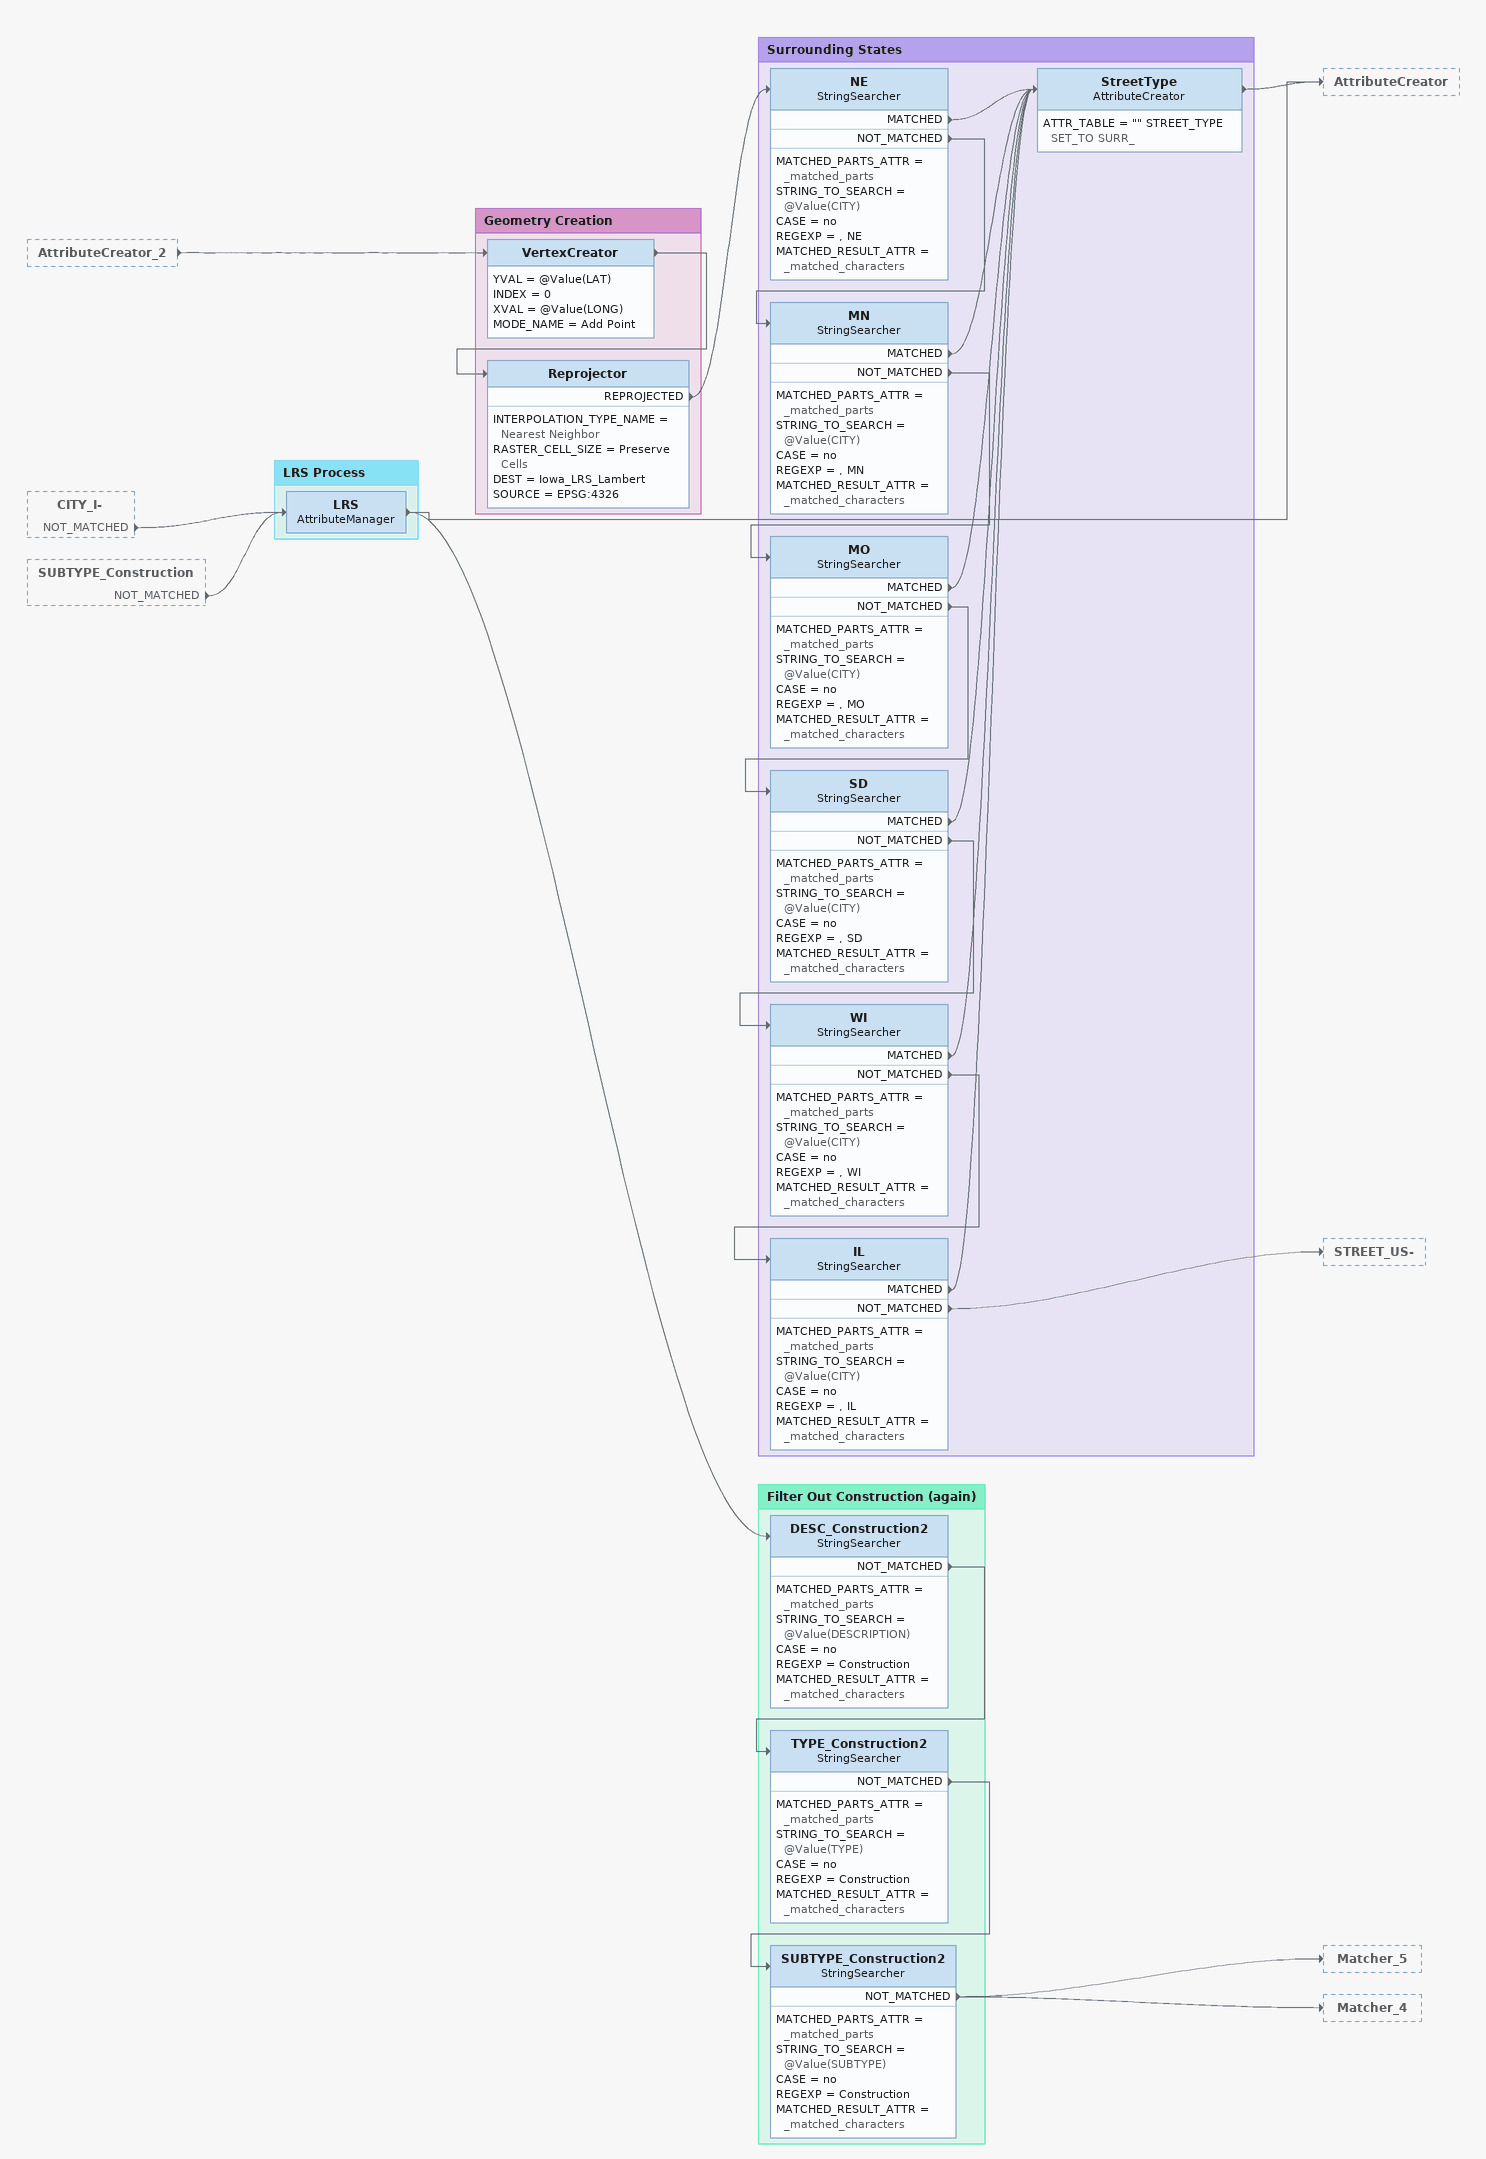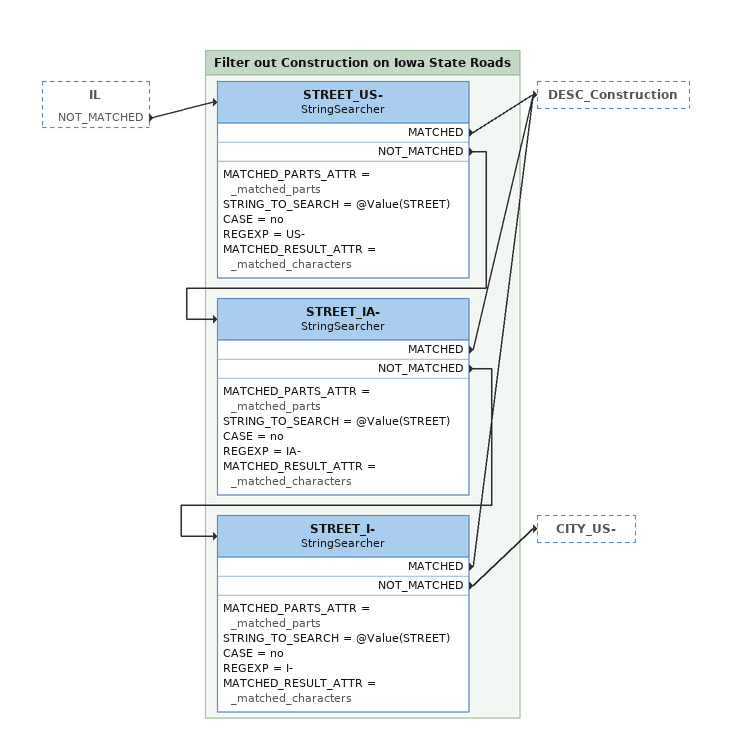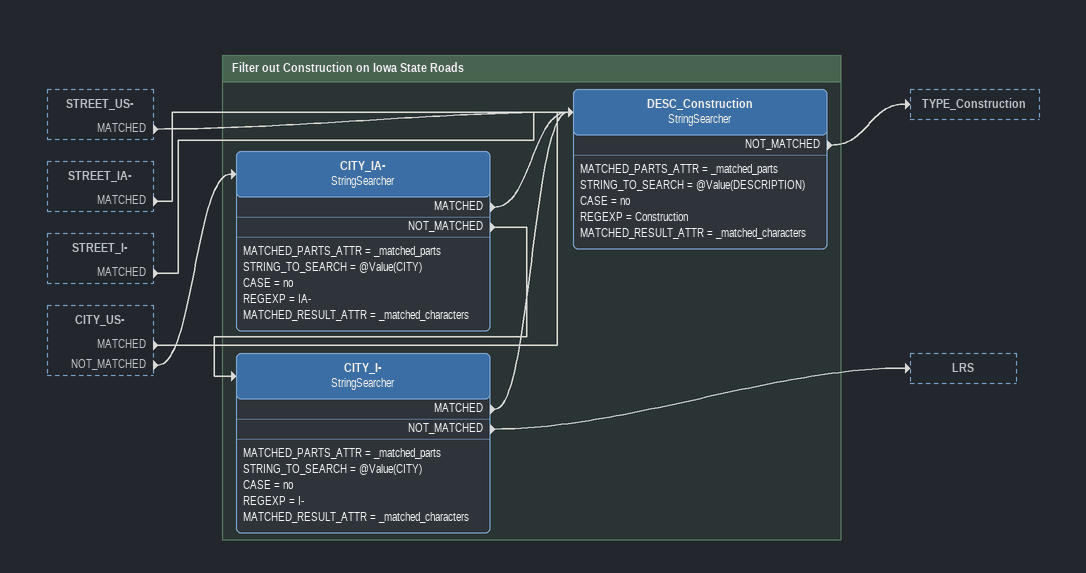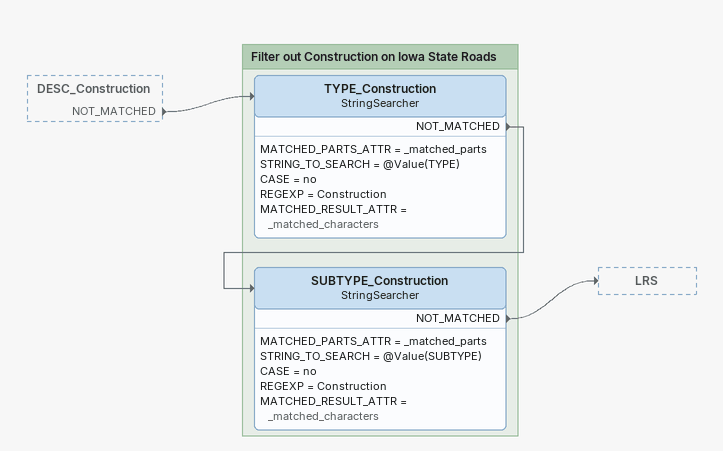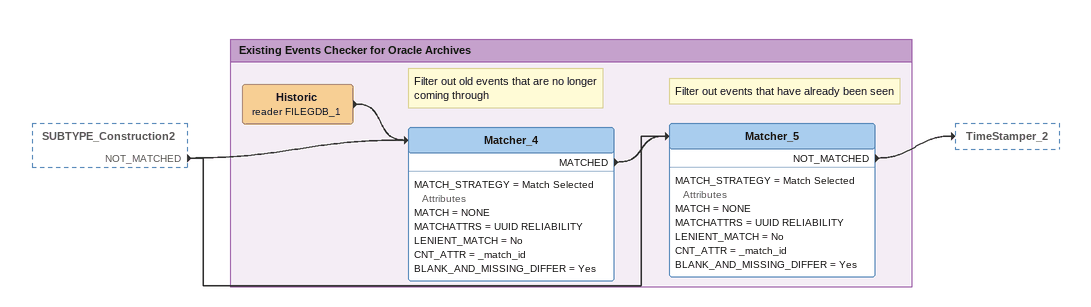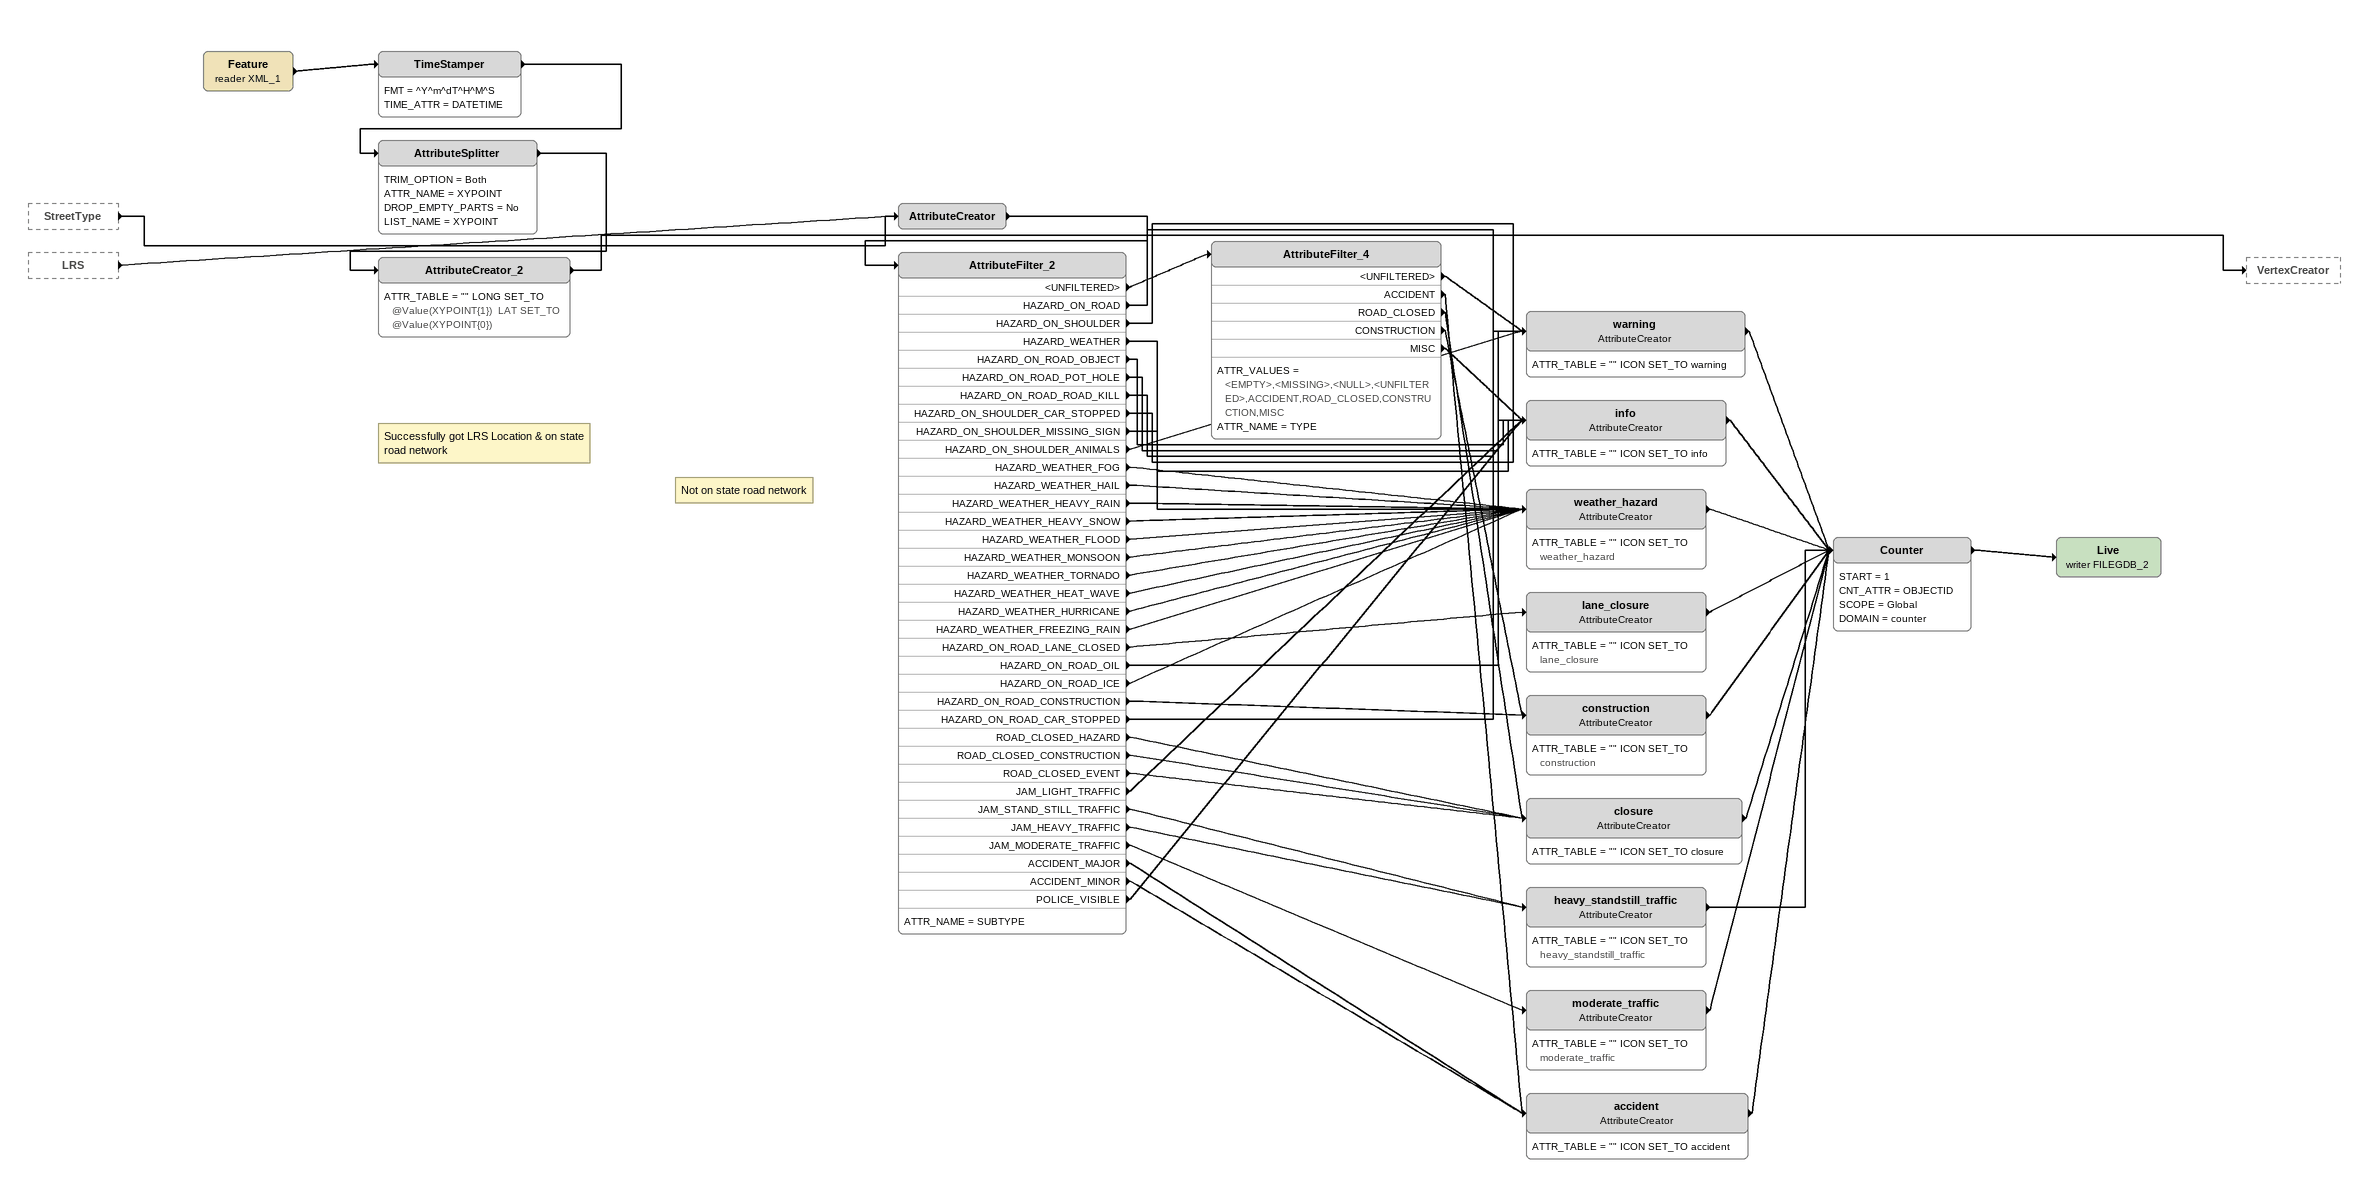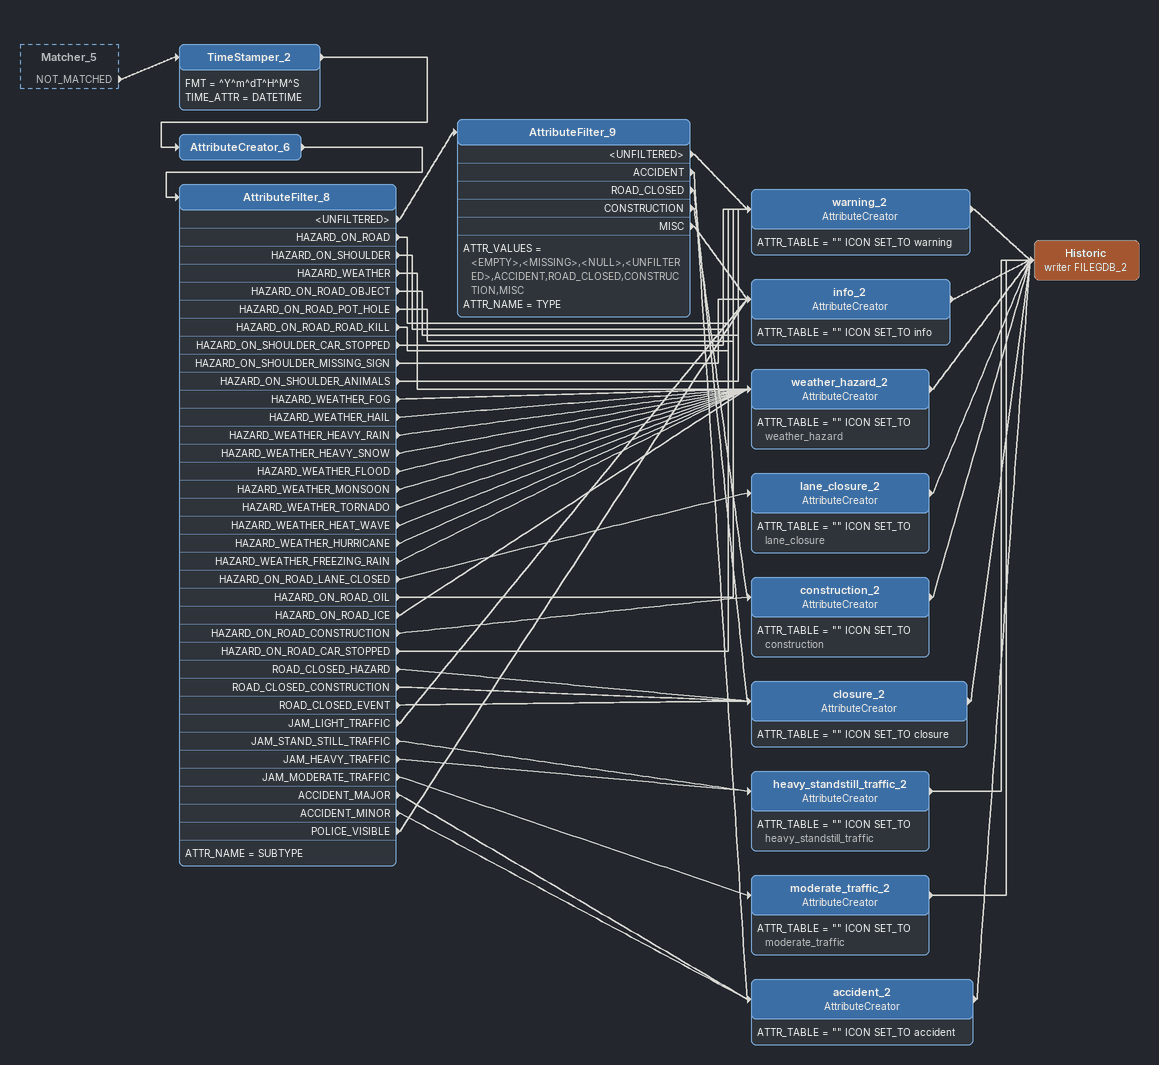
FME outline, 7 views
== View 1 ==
AttributeCreator_2 [outside]
    -> VertexCreator
CITY_I- [outside]
    NOT_MATCHED -> LRS
SUBTYPE_Construction [outside]
    NOT_MATCHED -> LRS

Bookmark: Geometry Creation
VertexCreator
    YVAL = @Value(LAT)
    INDEX = 0
    XVAL = @Value(LONG)
    MODE_NAME = Add Point
    -> Reprojector
Reprojector
    INTERPOLATION_TYPE_NAME = Nearest Neighbor
    RASTER_CELL_SIZE = Preserve Cells
    DEST = Iowa_LRS_Lambert
    SOURCE = EPSG:4326
    REPROJECTED -> NE

Bookmark: Surrounding States
NE: StringSearcher
    MATCHED_PARTS_ATTR = _matched_parts
    STRING_TO_SEARCH = @Value(CITY)
    CASE = no
    REGEXP = , NE
    MATCHED_RESULT_ATTR = _matched_characters
    MATCHED -> StreetType
    NOT_MATCHED -> MN
MN: StringSearcher
    MATCHED_PARTS_ATTR = _matched_parts
    STRING_TO_SEARCH = @Value(CITY)
    CASE = no
    REGEXP = , MN
    MATCHED_RESULT_ATTR = _matched_characters
    MATCHED -> StreetType
    NOT_MATCHED -> MO
MO: StringSearcher
    MATCHED_PARTS_ATTR = _matched_parts
    STRING_TO_SEARCH = @Value(CITY)
    CASE = no
    REGEXP = , MO
    MATCHED_RESULT_ATTR = _matched_characters
    MATCHED -> StreetType
    NOT_MATCHED -> SD
SD: StringSearcher
    MATCHED_PARTS_ATTR = _matched_parts
    STRING_TO_SEARCH = @Value(CITY)
    CASE = no
    REGEXP = , SD
    MATCHED_RESULT_ATTR = _matched_characters
    MATCHED -> StreetType
    NOT_MATCHED -> WI
WI: StringSearcher
    MATCHED_PARTS_ATTR = _matched_parts
    STRING_TO_SEARCH = @Value(CITY)
    CASE = no
    REGEXP = , WI
    MATCHED_RESULT_ATTR = _matched_characters
    MATCHED -> StreetType
    NOT_MATCHED -> IL
IL: StringSearcher
    MATCHED_PARTS_ATTR = _matched_parts
    STRING_TO_SEARCH = @Value(CITY)
    CASE = no
    REGEXP = , IL
    MATCHED_RESULT_ATTR = _matched_characters
    MATCHED -> StreetType
    NOT_MATCHED -> STREET_US-
StreetType: AttributeCreator
    ATTR_TABLE = "" STREET_TYPE SET_TO SURR_
    -> AttributeCreator

Bookmark: LRS Process
LRS: AttributeManager
    -> DESC_Construction2
    -> AttributeCreator

Bookmark: Filter Out Construction (again)
DESC_Construction2: StringSearcher
    MATCHED_PARTS_ATTR = _matched_parts
    STRING_TO_SEARCH = @Value(DESCRIPTION)
    CASE = no
    REGEXP = Construction
    MATCHED_RESULT_ATTR = _matched_characters
    NOT_MATCHED -> TYPE_Construction2
TYPE_Construction2: StringSearcher
    MATCHED_PARTS_ATTR = _matched_parts
    STRING_TO_SEARCH = @Value(TYPE)
    CASE = no
    REGEXP = Construction
    MATCHED_RESULT_ATTR = _matched_characters
    NOT_MATCHED -> SUBTYPE_Construction2
SUBTYPE_Construction2: StringSearcher
    MATCHED_PARTS_ATTR = _matched_parts
    STRING_TO_SEARCH = @Value(SUBTYPE)
    CASE = no
    REGEXP = Construction
    MATCHED_RESULT_ATTR = _matched_characters
    NOT_MATCHED -> Matcher_5
    NOT_MATCHED -> Matcher_4

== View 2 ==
IL [outside]
    NOT_MATCHED -> STREET_US-

Bookmark: Filter out Construction on Iowa State Roads
STREET_US-: StringSearcher
    MATCHED_PARTS_ATTR = _matched_parts
    STRING_TO_SEARCH = @Value(STREET)
    CASE = no
    REGEXP = US-
    MATCHED_RESULT_ATTR = _matched_characters
    MATCHED -> DESC_Construction
    NOT_MATCHED -> STREET_IA-
STREET_IA-: StringSearcher
    MATCHED_PARTS_ATTR = _matched_parts
    STRING_TO_SEARCH = @Value(STREET)
    CASE = no
    REGEXP = IA-
    MATCHED_RESULT_ATTR = _matched_characters
    MATCHED -> DESC_Construction
    NOT_MATCHED -> STREET_I-
STREET_I-: StringSearcher
    MATCHED_PARTS_ATTR = _matched_parts
    STRING_TO_SEARCH = @Value(STREET)
    CASE = no
    REGEXP = I-
    MATCHED_RESULT_ATTR = _matched_characters
    MATCHED -> DESC_Construction
    NOT_MATCHED -> CITY_US-

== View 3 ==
STREET_US- [outside]
    MATCHED -> DESC_Construction
STREET_IA- [outside]
    MATCHED -> DESC_Construction
STREET_I- [outside]
    MATCHED -> DESC_Construction
CITY_US- [outside]
    MATCHED -> DESC_Construction
    NOT_MATCHED -> CITY_IA-

Bookmark: Filter out Construction on Iowa State Roads
CITY_IA-: StringSearcher
    MATCHED_PARTS_ATTR = _matched_parts
    STRING_TO_SEARCH = @Value(CITY)
    CASE = no
    REGEXP = IA-
    MATCHED_RESULT_ATTR = _matched_characters
    MATCHED -> DESC_Construction
    NOT_MATCHED -> CITY_I-
CITY_I-: StringSearcher
    MATCHED_PARTS_ATTR = _matched_parts
    STRING_TO_SEARCH = @Value(CITY)
    CASE = no
    REGEXP = I-
    MATCHED_RESULT_ATTR = _matched_characters
    MATCHED -> DESC_Construction
    NOT_MATCHED -> LRS
DESC_Construction: StringSearcher
    MATCHED_PARTS_ATTR = _matched_parts
    STRING_TO_SEARCH = @Value(DESCRIPTION)
    CASE = no
    REGEXP = Construction
    MATCHED_RESULT_ATTR = _matched_characters
    NOT_MATCHED -> TYPE_Construction

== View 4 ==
DESC_Construction [outside]
    NOT_MATCHED -> TYPE_Construction

Bookmark: Filter out Construction on Iowa State Roads
TYPE_Construction: StringSearcher
    MATCHED_PARTS_ATTR = _matched_parts
    STRING_TO_SEARCH = @Value(TYPE)
    CASE = no
    REGEXP = Construction
    MATCHED_RESULT_ATTR = _matched_characters
    NOT_MATCHED -> SUBTYPE_Construction
SUBTYPE_Construction: StringSearcher
    MATCHED_PARTS_ATTR = _matched_parts
    STRING_TO_SEARCH = @Value(SUBTYPE)
    CASE = no
    REGEXP = Construction
    MATCHED_RESULT_ATTR = _matched_characters
    NOT_MATCHED -> LRS

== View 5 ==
SUBTYPE_Construction2 [outside]
    NOT_MATCHED -> Matcher_5
    NOT_MATCHED -> Matcher_4

Bookmark: Existing Events Checker for Oracle Archives
Historic (reader FILEGDB_1)
    -> Matcher_4
Note: Filter out old events that are no longer coming through
Matcher_4
    MATCH_STRATEGY = Match Selected Attributes
    MATCH = NONE
    MATCHATTRS = UUID RELIABILITY
    LENIENT_MATCH = No
    CNT_ATTR = _match_id
    BLANK_AND_MISSING_DIFFER = Yes
    MATCHED -> Matcher_5
Note: Filter out events that have already been seen
Matcher_5
    MATCH_STRATEGY = Match Selected Attributes
    MATCH = NONE
    MATCHATTRS = UUID RELIABILITY
    LENIENT_MATCH = No
    CNT_ATTR = _match_id
    BLANK_AND_MISSING_DIFFER = Yes
    NOT_MATCHED -> TimeStamper_2

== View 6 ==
StreetType [outside]
    -> AttributeCreator
LRS [outside]
    -> AttributeCreator
Feature (reader XML_1)
    -> TimeStamper
TimeStamper
    FMT = ^Y^m^dT^H^M^S
    TIME_ATTR = DATETIME
    -> AttributeSplitter
AttributeSplitter
    TRIM_OPTION = Both
    ATTR_NAME = XYPOINT
    DROP_EMPTY_PARTS = No
    LIST_NAME = XYPOINT
    -> AttributeCreator_2
Note: Successfully got LRS Location & on state road network
Note: Not on state road network
AttributeCreator_2
    ATTR_TABLE = "" LONG SET_TO @Value(XYPOINT{1})  LAT SET_TO @Value(XYPOINT{0})
    -> VertexCreator
AttributeCreator
    -> AttributeFilter_2
AttributeFilter_2
    ATTR_NAME = SUBTYPE
    <UNFILTERED> -> AttributeFilter_4
    HAZARD_ON_ROAD -> warning
    HAZARD_ON_SHOULDER -> warning
    HAZARD_WEATHER -> weather_hazard
    HAZARD_ON_ROAD_OBJECT -> info
    HAZARD_ON_ROAD_POT_HOLE -> info
    HAZARD_ON_ROAD_ROAD_KILL -> warning
    HAZARD_ON_SHOULDER_CAR_STOPPED -> warning
    HAZARD_ON_SHOULDER_MISSING_SIGN -> info
    HAZARD_ON_SHOULDER_ANIMALS -> warning
    HAZARD_WEATHER_FOG -> weather_hazard
    HAZARD_WEATHER_HAIL -> weather_hazard
    HAZARD_WEATHER_HEAVY_RAIN -> weather_hazard
    HAZARD_WEATHER_HEAVY_SNOW -> weather_hazard
    HAZARD_WEATHER_FLOOD -> weather_hazard
    HAZARD_WEATHER_MONSOON -> weather_hazard
    HAZARD_WEATHER_TORNADO -> weather_hazard
    HAZARD_WEATHER_HEAT_WAVE -> weather_hazard
    HAZARD_WEATHER_HURRICANE -> weather_hazard
    HAZARD_WEATHER_FREEZING_RAIN -> weather_hazard
    HAZARD_ON_ROAD_LANE_CLOSED -> lane_closure
    HAZARD_ON_ROAD_OIL -> warning
    HAZARD_ON_ROAD_ICE -> weather_hazard
    HAZARD_ON_ROAD_CONSTRUCTION -> construction
    HAZARD_ON_ROAD_CAR_STOPPED -> warning
    ROAD_CLOSED_HAZARD -> closure
    ROAD_CLOSED_CONSTRUCTION -> closure
    ROAD_CLOSED_EVENT -> closure
    JAM_LIGHT_TRAFFIC -> info
    JAM_STAND_STILL_TRAFFIC -> heavy_standstill_traffic
    JAM_HEAVY_TRAFFIC -> heavy_standstill_traffic
    JAM_MODERATE_TRAFFIC -> moderate_traffic
    ACCIDENT_MAJOR -> accident
    ACCIDENT_MINOR -> accident
    POLICE_VISIBLE -> info
AttributeFilter_4
    ATTR_VALUES = <EMPTY>,<MISSING>,<NULL>,<UNFILTERED>,ACCIDENT,ROAD_CLOSED,CONSTRUCTION,MISC
    ATTR_NAME = TYPE
    <UNFILTERED> -> warning
    ACCIDENT -> accident
    ROAD_CLOSED -> closure
    CONSTRUCTION -> construction
    MISC -> info
warning: AttributeCreator
    ATTR_TABLE = "" ICON SET_TO warning
    -> Counter
info: AttributeCreator
    ATTR_TABLE = "" ICON SET_TO info
    -> Counter
construction: AttributeCreator
    ATTR_TABLE = "" ICON SET_TO construction
    -> Counter
closure: AttributeCreator
    ATTR_TABLE = "" ICON SET_TO closure
    -> Counter
accident: AttributeCreator
    ATTR_TABLE = "" ICON SET_TO accident
    -> Counter
weather_hazard: AttributeCreator
    ATTR_TABLE = "" ICON SET_TO weather_hazard
    -> Counter
lane_closure: AttributeCreator
    ATTR_TABLE = "" ICON SET_TO lane_closure
    -> Counter
heavy_standstill_traffic: AttributeCreator
    ATTR_TABLE = "" ICON SET_TO heavy_standstill_traffic
    -> Counter
moderate_traffic: AttributeCreator
    ATTR_TABLE = "" ICON SET_TO moderate_traffic
    -> Counter
Counter
    START = 1
    CNT_ATTR = OBJECTID
    SCOPE = Global
    DOMAIN = counter
    -> Live (writer FILEGDB_2)
Live (writer FILEGDB_2)

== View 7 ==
Matcher_5 [outside]
    NOT_MATCHED -> TimeStamper_2
TimeStamper_2
    FMT = ^Y^m^dT^H^M^S
    TIME_ATTR = DATETIME
    -> AttributeCreator_6
AttributeCreator_6
    -> AttributeFilter_8
AttributeFilter_8
    ATTR_NAME = SUBTYPE
    <UNFILTERED> -> AttributeFilter_9
    HAZARD_ON_ROAD -> warning_2
    HAZARD_ON_SHOULDER -> warning_2
    HAZARD_WEATHER -> weather_hazard_2
    HAZARD_ON_ROAD_OBJECT -> info_2
    HAZARD_ON_ROAD_POT_HOLE -> info_2
    HAZARD_ON_ROAD_ROAD_KILL -> warning_2
    HAZARD_ON_SHOULDER_CAR_STOPPED -> warning_2
    HAZARD_ON_SHOULDER_MISSING_SIGN -> info_2
    HAZARD_ON_SHOULDER_ANIMALS -> warning_2
    HAZARD_WEATHER_FOG -> weather_hazard_2
    HAZARD_WEATHER_HAIL -> weather_hazard_2
    HAZARD_WEATHER_HEAVY_RAIN -> weather_hazard_2
    HAZARD_WEATHER_HEAVY_SNOW -> weather_hazard_2
    HAZARD_WEATHER_FLOOD -> weather_hazard_2
    HAZARD_WEATHER_MONSOON -> weather_hazard_2
    HAZARD_WEATHER_TORNADO -> weather_hazard_2
    HAZARD_WEATHER_HEAT_WAVE -> weather_hazard_2
    HAZARD_WEATHER_HURRICANE -> weather_hazard_2
    HAZARD_WEATHER_FREEZING_RAIN -> weather_hazard_2
    HAZARD_ON_ROAD_LANE_CLOSED -> lane_closure_2
    HAZARD_ON_ROAD_OIL -> warning_2
    HAZARD_ON_ROAD_ICE -> weather_hazard_2
    HAZARD_ON_ROAD_CONSTRUCTION -> construction_2
    HAZARD_ON_ROAD_CAR_STOPPED -> warning_2
    ROAD_CLOSED_HAZARD -> closure_2
    ROAD_CLOSED_CONSTRUCTION -> closure_2
    ROAD_CLOSED_EVENT -> closure_2
    JAM_LIGHT_TRAFFIC -> info_2
    JAM_STAND_STILL_TRAFFIC -> heavy_standstill_traffic_2
    JAM_HEAVY_TRAFFIC -> heavy_standstill_traffic_2
    JAM_MODERATE_TRAFFIC -> moderate_traffic_2
    ACCIDENT_MAJOR -> accident_2
    ACCIDENT_MINOR -> accident_2
    POLICE_VISIBLE -> info_2
AttributeFilter_9
    ATTR_VALUES = <EMPTY>,<MISSING>,<NULL>,<UNFILTERED>,ACCIDENT,ROAD_CLOSED,CONSTRUCTION,MISC
    ATTR_NAME = TYPE
    <UNFILTERED> -> warning_2
    ACCIDENT -> accident_2
    ROAD_CLOSED -> closure_2
    CONSTRUCTION -> construction_2
    MISC -> info_2
warning_2: AttributeCreator
    ATTR_TABLE = "" ICON SET_TO warning
    -> Historic (writer FILEGDB_2)
info_2: AttributeCreator
    ATTR_TABLE = "" ICON SET_TO info
    -> Historic (writer FILEGDB_2)
construction_2: AttributeCreator
    ATTR_TABLE = "" ICON SET_TO construction
    -> Historic (writer FILEGDB_2)
closure_2: AttributeCreator
    ATTR_TABLE = "" ICON SET_TO closure
    -> Historic (writer FILEGDB_2)
accident_2: AttributeCreator
    ATTR_TABLE = "" ICON SET_TO accident
    -> Historic (writer FILEGDB_2)
weather_hazard_2: AttributeCreator
    ATTR_TABLE = "" ICON SET_TO weather_hazard
    -> Historic (writer FILEGDB_2)
lane_closure_2: AttributeCreator
    ATTR_TABLE = "" ICON SET_TO lane_closure
    -> Historic (writer FILEGDB_2)
heavy_standstill_traffic_2: AttributeCreator
    ATTR_TABLE = "" ICON SET_TO heavy_standstill_traffic
    -> Historic (writer FILEGDB_2)
moderate_traffic_2: AttributeCreator
    ATTR_TABLE = "" ICON SET_TO moderate_traffic
    -> Historic (writer FILEGDB_2)
Historic (writer FILEGDB_2)
